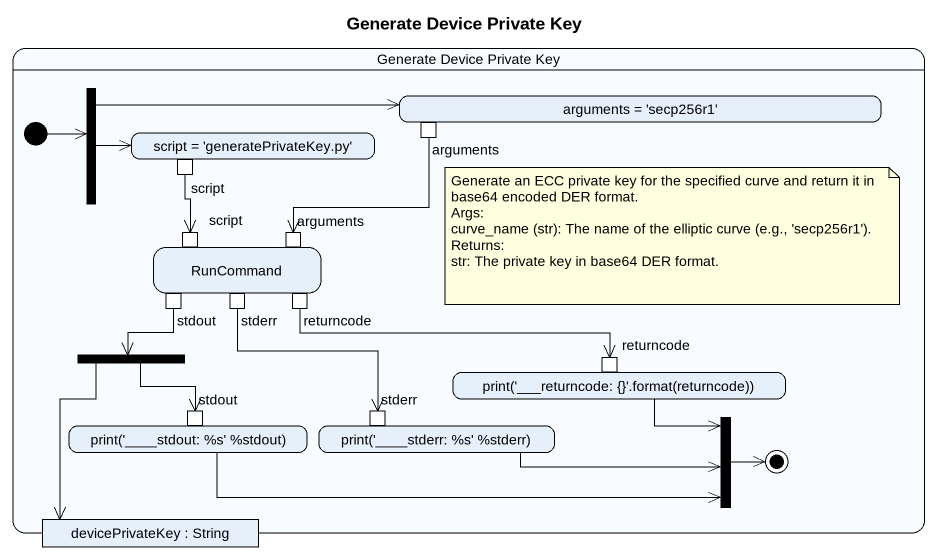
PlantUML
@startuml
title Generate Device Private Key
hide empty description
state "Generate Device Private Key" as Generate_Device_Private_Key {
  state fork1 <<fork>>
  state "arguments = 'secp256r1'" as arguments_secp256r1 {
    state arguments <<outputPin>>
  }
  state "script = 'generatePrivateKey.py'" as script_generatePrivateKey_py {
    state script <<outputPin>>
  }
  state RunCommand {
    state "script" as script_2 <<inputPin>>
    state "arguments" as arguments_2 <<inputPin>>
    state stdout <<outputPin>>
    state stderr <<outputPin>>
    state returncode <<outputPin>>
  }
  state fork2 <<fork>>
  state "print('___returncode: {}'.format(returncode))" as print_returncode_format {
    state "returncode" as returncode_2 <<inputPin>>
  }
  state "print('~__~__stdout: %s' %stdout)" as print_stdout_s_stdout {
    state "stdout" as stdout_2 <<inputPin>>
  }
  state "print('~__~__stderr: %s' %stderr)" as print_stderr_s_stderr {
    state "stderr" as stderr_2 <<inputPin>>
  }
  state fork3 <<join>>
  state "devicePrivateKey : String" as devicePrivateKey <<object>>
  [*] -right-> fork1
  fork3 -right-> [*]
}
fork1 -right-> arguments_secp256r1
fork1 -right-> script_generatePrivateKey_py
arguments --> arguments_2
script --> script_2
stdout --> fork2
stderr --> stderr_2
returncode -right-> returncode_2
fork2 --> stdout_2
fork2 --> devicePrivateKey
print_returncode_format --> fork3
print_stdout_s_stdout -right-> fork3
print_stderr_s_stderr -right-> fork3
note as N1
  Generate an ECC private key for the specified curve and return it in base64 encoded DER format.
  Args:
  curve_name (str): The name of the elliptic curve (e.g., 'secp256r1').
  Returns:
  str: The private key in base64 DER format.
end note
@enduml
